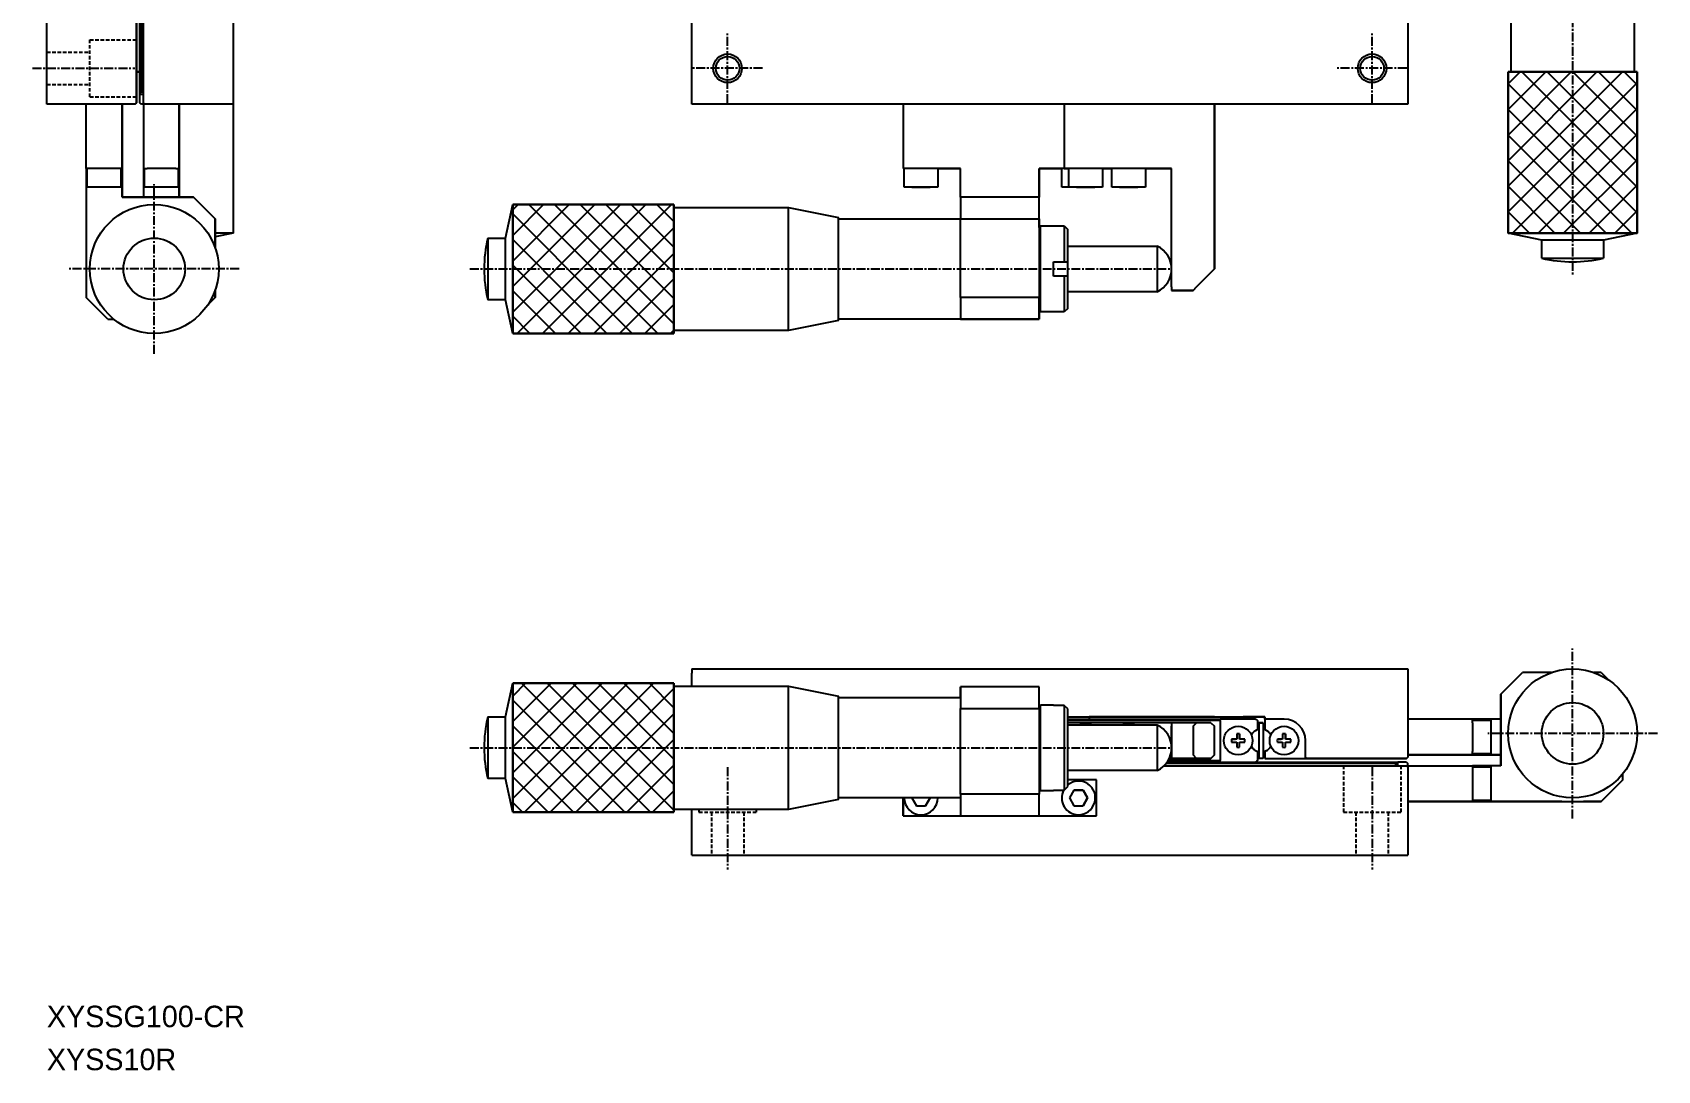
# Model space of a CAD drawing. Extents: x 995 to 1473, y 25 to 354.
# Drawn here: x 994.7 to 1221.7, y 25 to 169.9 of the extents above; entities that cross this region are included whole.
import ezdxf

# ---------------------------------------------------------------- set-up
doc = ezdxf.new("R2010")
doc.units = 0
doc.linetypes.add('CENTER', pattern=[2, 1.25, -0.25, 0.25, -0.25])
doc.linetypes.add('DASHED', pattern=[0.75, 0.5, -0.25])
doc.layers.get('0').update_dxf_attribs({"linetype": 'CONTINUOUS'})
doc.layers.add('CENTER', color=1, linetype='CENTER')

msp = doc.modelspace()

# ---------------------------------------------------------------- linework, layer by layer
at = {"color": 7, "linetype": 'CONTINUOUS'}
for p, q in [((1022.73, 259.87), (1022.73, 159.87)), ((1086.8, 159.87), (1086.8, 259.87)), ((1186.8, 259.87), (1186.8, 159.87)), ((1009.93, 190.87), (1009.93, 161.57)), ((1010.23, 160.17), (1010.23, 190.87)), ((1009.73, 161.37), (1009.73, 186.07)), ((996.73, 159.87), (996.73, 182.47)), ((1201.2, 164.37), (1201.2, 180.37)), ((1218.4, 180.37), (1218.4, 164.37)), ((1009.23, 174.17), (1009.23, 160.17)), ((1009.23, 160.17), (1009.23, 174.17)), ((1009.23, 168.87), (1009.23, 160.87)), ((1009.23, 168.87), (1009.23, 160.87)), ((1009.23, 168.87), (1009.23, 160.87)), ((1009.23, 168.87), (1009.23, 160.87)), ((1009.23, 164.37), (1009.73, 164.37)), ((1009.73, 164.37), (1009.23, 164.37)), ((1200.8, 164.37), (1200.8, 141.87)), ((1218.8, 164.37), (1200.8, 164.37)), ((1218.8, 141.87), (1218.8, 164.37)), ((1009.93, 161.57), (1009.73, 161.37)), ((1009.73, 161.27), (1009.73, 161.37)), ((1009.73, 161.27), (1010.23, 161.27)), ((1009.73, 160.07), (1009.73, 161.27)), ((1009.93, 161.57), (1010.23, 161.57)), ((1009.03, 159.87), (996.73, 159.87)), ((1002.23, 150.87), (1002.23, 159.87)), ((1007.23, 150.87), (1007.23, 159.87)), ((1007.23, 159.87), (1007.23, 150.87)), ((1009.23, 160.07), (1009.03, 159.87)), ((1009.03, 159.87), (1009.23, 160.07)), ((1009.23, 160.17), (1009.23, 160.07)), ((1009.23, 160.07), (1009.23, 160.17)), ((1009.93, 159.87), (1009.73, 160.07)), ((1010.43, 159.87), (1009.93, 159.87)), ((1010.23, 160.07), (1010.23, 160.17)), ((1010.43, 159.87), (1010.23, 160.07)), ((1010.23, 159.87), (1010.23, 150.87)), ((1022.73, 159.87), (1010.43, 159.87)), ((1015.23, 150.87), (1015.23, 159.87)), ((1015.23, 159.87), (1015.23, 150.87)), ((1022.73, 160.37), (1022.73, 141.87)), ((1186.8, 159.87), (1086.8, 159.87)), ((1116.3, 159.87), (1116.3, 150.87)), ((1138.8, 159.87), (1138.8, 150.87)), ((1159.8, 136.87), (1159.8, 159.87)), ((1159.8, 159.87), (1159.8, 136.87)), ((1007.23, 150.87), (1002.23, 150.87)), ((1002.23, 150.87), (1002.23, 132.87)), ((1002.38, 148.27), (1002.38, 150.87)), ((1007.08, 150.87), (1007.08, 148.27)), ((1007.23, 150.87), (1007.23, 146.87)), ((1007.23, 146.87), (1007.23, 150.87)), ((1010.23, 150.87), (1010.73, 150.87)), ((1010.23, 150.87), (1010.23, 146.87)), ((1010.38, 148.27), (1010.38, 150.87)), ((1014.73, 150.87), (1010.73, 150.87)), ((1014.73, 150.87), (1015.23, 150.87)), ((1015.08, 150.87), (1015.08, 148.27)), ((1015.23, 150.87), (1015.23, 146.87)), ((1015.23, 146.87), (1015.23, 150.87)), ((1124.3, 150.87), (1116.3, 150.87)), ((1116.3, 150.87), (1116.45, 150.87)), ((1116.45, 148.27), (1116.45, 150.87)), ((1121.15, 150.87), (1124.3, 150.87)), ((1121.15, 150.87), (1121.15, 148.27)), ((1124.3, 146.87), (1124.3, 150.87)), ((1135.3, 146.87), (1135.3, 150.87)), ((1135.3, 150.87), (1135.3, 146.87)), ((1138.8, 150.87), (1135.3, 150.87)), ((1135.3, 150.87), (1138.45, 150.87)), ((1138.45, 148.27), (1138.45, 150.87)), ((1139.3, 150.87), (1138.8, 150.87)), ((1138.8, 150.87), (1139.3, 150.87)), ((1153.8, 150.87), (1139.3, 150.87)), ((1139.3, 150.87), (1139.45, 150.87)), ((1139.45, 148.27), (1139.45, 150.87)), ((1144.15, 150.87), (1145.45, 150.87)), ((1144.15, 150.87), (1144.15, 148.27)), ((1145.45, 148.27), (1145.45, 150.87)), ((1150.15, 150.87), (1153.8, 150.87)), ((1150.15, 150.87), (1150.15, 148.27)), ((1153.8, 134.37), (1153.8, 150.87)), ((1007.08, 148.27), (1002.38, 148.27)), ((1015.08, 148.27), (1010.38, 148.27)), ((1118.8, 148.27), (1116.45, 148.27)), ((1121.15, 148.27), (1116.45, 148.27)), ((1118.16, 148.27), (1117.53, 148.27)), ((1117.53, 148.27), (1118.16, 148.27)), ((1119.43, 148.27), (1118.16, 148.27)), ((1118.16, 148.27), (1119.43, 148.27)), ((1121.15, 148.27), (1118.8, 148.27)), ((1120.07, 148.27), (1119.43, 148.27)), ((1119.43, 148.27), (1120.07, 148.27)), ((1139.45, 148.27), (1138.45, 148.27)), ((1139.45, 148.27), (1138.45, 148.27)), ((1141.8, 148.27), (1139.45, 148.27)), ((1144.15, 148.27), (1139.45, 148.27)), ((1141.16, 148.27), (1140.53, 148.27)), ((1140.53, 148.27), (1141.16, 148.27)), ((1142.43, 148.27), (1141.16, 148.27)), ((1141.16, 148.27), (1142.43, 148.27)), ((1144.15, 148.27), (1141.8, 148.27)), ((1143.07, 148.27), (1142.43, 148.27)), ((1142.43, 148.27), (1143.07, 148.27)), ((1147.8, 148.27), (1145.45, 148.27)), ((1150.15, 148.27), (1145.45, 148.27)), ((1147.16, 148.27), (1146.53, 148.27)), ((1146.53, 148.27), (1147.16, 148.27)), ((1148.43, 148.27), (1147.16, 148.27)), ((1147.16, 148.27), (1148.43, 148.27)), ((1150.15, 148.27), (1147.8, 148.27)), ((1149.07, 148.27), (1148.43, 148.27)), ((1148.43, 148.27), (1149.07, 148.27)), ((1017.23, 146.87), (1007.23, 146.87)), ((1007.23, 146.87), (1017.23, 146.87)), ((1017.23, 146.87), (1020.23, 143.87)), ((1020.23, 143.87), (1017.23, 146.87)), ((1060.8, 141.17), (1061.8, 145.87)), ((1061.8, 145.87), (1061.8, 127.87)), ((1084.3, 145.87), (1061.8, 145.87)), ((1061.8, 136.87), (1061.8, 145.87)), ((1084.3, 127.87), (1084.3, 145.87)), ((1084.3, 145.87), (1084.3, 145.47)), ((1084.3, 128.27), (1084.3, 145.47)), ((1084.3, 145.47), (1100.3, 145.47)), ((1100.3, 128.27), (1100.3, 145.47)), ((1100.3, 145.47), (1107.3, 144.07)), ((1135.3, 146.87), (1124.3, 146.87)), ((1124.3, 146.87), (1124.3, 143.87)), ((1135.3, 142.67), (1135.3, 146.87)), ((1135.3, 143.87), (1135.3, 146.87)), ((1020.23, 139.83), (1020.23, 143.87)), ((1020.23, 143.87), (1020.23, 139.83)), ((1107.3, 143.87), (1107.3, 144.07)), ((1107.3, 129.67), (1107.3, 144.07)), ((1107.3, 129.87), (1107.3, 143.87)), ((1107.3, 143.87), (1124.3, 143.87)), ((1124.3, 143.87), (1135.3, 143.87)), ((1124.3, 132.87), (1124.3, 143.87)), ((1135.3, 143.87), (1135.3, 132.87)), ((1022.73, 141.87), (1020.23, 141.87)), ((1022.73, 141.87), (1020.23, 141.34)), ((1058.3, 141.17), (1058.3, 132.57)), ((1058.3, 141.17), (1060.8, 141.17)), ((1060.8, 136.87), (1060.8, 141.17)), ((1135.3, 142.67), (1135.5, 142.87)), ((1135.5, 130.87), (1135.5, 142.87)), ((1135.5, 142.87), (1138.8, 142.87)), ((1138.8, 142.87), (1138.8, 137.87)), ((1138.8, 142.87), (1139.3, 142.37)), ((1139.3, 141.62), (1139.3, 142.37)), ((1139.3, 137.87), (1139.3, 142.37)), ((1200.8, 141.87), (1218.8, 141.87)), ((1209.8, 141.87), (1200.8, 141.87)), ((1205.5, 140.87), (1200.8, 141.87)), ((1209.8, 140.87), (1205.5, 140.87)), ((1205.5, 138.37), (1205.5, 140.87)), ((1214.1, 140.87), (1209.8, 140.87)), ((1218.8, 141.87), (1214.1, 140.87)), ((1214.1, 140.87), (1214.1, 138.37)), ((1139.3, 140.04), (1151.8, 140.04)), ((1151.8, 140.04), (1151.8, 136.87)), ((1060.8, 132.57), (1060.8, 136.87)), ((1137.3, 135.87), (1137.3, 137.87)), ((1137.3, 137.87), (1138.8, 137.87)), ((1138.8, 137.87), (1139.3, 137.87)), ((1139.3, 137.79), (1139.3, 137.87)), ((1139.3, 135.95), (1139.3, 137.79)), ((1151.8, 136.87), (1151.8, 133.69)), ((1157.3, 134.37), (1159.3, 136.37)), ((1159.3, 136.37), (1157.3, 134.37)), ((1159.8, 136.87), (1159.3, 136.37)), ((1159.3, 136.37), (1159.8, 136.87)), ((1205.5, 138.37), (1214.1, 138.37)), ((1020.23, 132.87), (1020.23, 133.91)), ((1020.23, 133.91), (1020.23, 132.87)), ((1138.8, 135.87), (1137.3, 135.87)), ((1138.8, 135.87), (1138.8, 130.87)), ((1139.3, 135.87), (1138.8, 135.87)), ((1139.3, 135.87), (1139.3, 135.95)), ((1139.3, 131.37), (1139.3, 135.87)), ((1153.8, 134.37), (1153.8, 133.87)), ((1157.3, 134.37), (1156.8, 133.87)), ((1156.8, 133.87), (1157.3, 134.37)), ((1005.23, 129.87), (1002.23, 132.87)), ((1020.23, 132.87), (1019.18, 131.82)), ((1019.18, 131.82), (1020.23, 132.87)), ((1060.8, 132.57), (1058.3, 132.57)), ((1061.8, 127.87), (1060.8, 132.57)), ((1135.3, 132.87), (1124.3, 132.87)), ((1124.3, 132.87), (1124.3, 129.87)), ((1135.3, 129.87), (1135.3, 132.87)), ((1151.8, 133.69), (1139.3, 133.69)), ((1139.3, 131.37), (1139.3, 132.14)), ((1153.8, 133.87), (1156.8, 133.87)), ((1156.8, 133.87), (1153.8, 133.87)), ((1005.23, 129.87), (1006.07, 129.87)), ((1107.3, 129.67), (1100.3, 128.27)), ((1107.3, 129.67), (1107.3, 129.87)), ((1124.3, 129.87), (1107.3, 129.87)), ((1124.3, 129.87), (1135.3, 129.87)), ((1135.3, 129.87), (1124.3, 129.87)), ((1135.3, 131.07), (1135.3, 129.87)), ((1135.5, 130.87), (1135.3, 131.07)), ((1138.8, 130.87), (1135.5, 130.87)), ((1139.3, 131.37), (1138.8, 130.87)), ((1061.8, 127.87), (1084.3, 127.87)), ((1084.3, 128.27), (1084.3, 127.87)), ((1100.3, 128.27), (1084.3, 128.27)), ((1086.8, 81.05), (1186.8, 81.05)), ((1086.8, 81.05), (1086.8, 80.45)), ((1086.8, 78.65), (1086.8, 80.45)), ((1186.8, 81.05), (1186.8, 68.75)), ((1199.8, 77.55), (1202.8, 80.55)), ((1206.84, 80.55), (1202.8, 80.55)), ((1213.8, 80.55), (1212.76, 80.55)), ((1213.8, 80.55), (1214.85, 79.5)), ((1060.8, 74.35), (1061.8, 79.05)), ((1061.8, 79.05), (1061.8, 61.05)), ((1084.3, 79.05), (1061.8, 79.05)), ((1084.3, 61.05), (1084.3, 79.05)), ((1084.3, 78.65), (1100.3, 78.65)), ((1100.3, 61.45), (1100.3, 78.65)), ((1100.3, 78.65), (1107.3, 77.25)), ((1107.3, 62.85), (1107.3, 77.25)), ((1124.3, 78.55), (1124.3, 75.55)), ((1124.3, 77.05), (1124.3, 78.55)), ((1135.3, 78.55), (1124.3, 78.55)), ((1135.3, 75.55), (1135.3, 78.55)), ((1199.8, 77.55), (1199.8, 67.55)), ((1199.8, 67.55), (1199.8, 77.55)), ((1107.3, 77.05), (1124.3, 77.05)), ((1124.3, 70.05), (1124.3, 75.55)), ((1124.3, 75.55), (1135.3, 75.55)), ((1135.3, 75.85), (1135.5, 76.05)), ((1135.3, 75.55), (1135.3, 63.55)), ((1135.5, 64.05), (1135.5, 76.05)), ((1135.5, 76.05), (1137.3, 76.05)), ((1137.3, 75.97), (1137.3, 76.05)), ((1138.8, 75.97), (1137.3, 75.97)), ((1138.8, 75.97), (1138.8, 64.14)), ((1139.3, 75.46), (1138.8, 75.97)), ((1139.3, 64.65), (1139.3, 75.46)), ((1058.3, 74.35), (1058.3, 65.75)), ((1058.3, 74.35), (1060.8, 74.35)), ((1060.8, 65.75), (1060.8, 74.35)), ((1139.3, 74.35), (1166.8, 74.35)), ((1139.3, 74.05), (1160.6, 74.05)), ((1160.6, 73.85), (1139.3, 73.85)), ((1153.8, 73.55), (1139.3, 73.55)), ((1139.3, 73.23), (1151.8, 73.23)), ((1159.8, 74.35), (1142.3, 74.35)), ((1142.3, 74.35), (1142.3, 74.05)), ((1151.8, 73.23), (1151.8, 66.88)), ((1153.8, 73.55), (1153.8, 70.05)), ((1153.8, 73.55), (1153.8, 73.05)), ((1157.3, 73.55), (1153.8, 73.55)), ((1153.8, 69.05), (1153.8, 73.05)), ((1156.8, 73.05), (1157.3, 73.55)), ((1156.8, 73.05), (1156.8, 69.05)), ((1159.3, 73.55), (1157.3, 73.55)), ((1159.3, 73.55), (1159.8, 73.05)), ((1159.8, 69.05), (1159.8, 73.05)), ((1160.6, 73.85), (1160.6, 74.05)), ((1165.5, 74.05), (1160.6, 74.05)), ((1160.6, 73.85), (1160.6, 68.25)), ((1166.8, 74.35), (1163.8, 74.35)), ((1165.5, 74.05), (1165.6, 74.05)), ((1165.6, 74.05), (1165.8, 73.85)), ((1165.8, 73.85), (1165.8, 72.6)), ((1166, 73.55), (1166, 72.61)), ((1166.6, 73.55), (1166, 73.55)), ((1166, 73.55), (1166.6, 73.55)), ((1166, 73.55), (1166, 68.55)), ((1166, 72.7), (1166, 71.05)), ((1166, 72.7), (1166, 72.61)), ((1166, 72.7), (1166, 72.61)), ((1166, 72.7), (1166, 72.61)), ((1166, 72.7), (1166, 72.61)), ((1166, 72.7), (1166, 72.61)), ((1166, 72.7), (1166, 72.61)), ((1166, 72.7), (1166, 72.61)), ((1166, 72.7), (1166, 72.61)), ((1166, 72.7), (1166, 72.61)), ((1166, 72.7), (1166, 72.61)), ((1166, 72.7), (1166, 72.61)), ((1166, 72.7), (1166, 72.61)), ((1166, 72.7), (1166, 72.61)), ((1166, 72.7), (1166, 72.61)), ((1166, 72.7), (1166, 72.61)), ((1166, 72.7), (1166, 72.61)), ((1166, 72.7), (1166, 72.61)), ((1166, 72.7), (1166, 72.61)), ((1166, 72.7), (1166, 72.61)), ((1166, 72.7), (1166, 72.61)), ((1166, 72.7), (1166, 72.61)), ((1166, 72.7), (1166, 72.61)), ((1166, 72.7), (1166, 72.61)), ((1166, 72.7), (1166, 72.61)), ((1166, 72.7), (1166, 72.61)), ((1166, 72.7), (1166, 72.61)), ((1166, 72.7), (1166, 72.61)), ((1166, 72.7), (1166, 72.61)), ((1166, 72.7), (1166, 72.61)), ((1166, 72.7), (1166, 72.61)), ((1166, 72.7), (1166, 72.61)), ((1166, 72.7), (1166, 72.61)), ((1166, 72.7), (1166, 72.61)), ((1166, 72.7), (1166, 72.61)), ((1166, 72.7), (1166, 72.61)), ((1166, 72.7), (1166, 72.61)), ((1166, 72.7), (1166, 72.61)), ((1166, 72.7), (1166, 72.61)), ((1166, 72.7), (1166, 72.61)), ((1166, 72.7), (1166, 72.61)), ((1166, 72.7), (1166, 72.61)), ((1166.6, 73.55), (1166.6, 68.55)), ((1166.8, 74.35), (1166.8, 74.05)), ((1166.8, 74.05), (1166.8, 74.35)), ((1169.5, 74.05), (1166.8, 74.05)), ((1166.8, 74.05), (1166.8, 72.6)), ((1166.8, 74.05), (1166.8, 72.6)), ((1169.5, 74.05), (1166.8, 74.05)), ((1195.8, 74.05), (1186.8, 74.05)), ((1195.8, 73.55), (1195.8, 74.05)), ((1199.8, 74.05), (1195.8, 74.05)), ((1195.8, 73.9), (1198.4, 73.9)), ((1195.8, 73.55), (1195.8, 69.55)), ((1198.4, 73.9), (1198.4, 71.55)), ((1162.9, 71.25), (1162.17, 71.25)), ((1162.17, 71.25), (1162.71, 71.25)), ((1162.17, 70.85), (1162.9, 70.85)), ((1162.9, 71.98), (1162.9, 71.25)), ((1162.9, 70.85), (1162.9, 70.12)), ((1163.3, 71.25), (1163.3, 71.98)), ((1163.3, 71.98), (1163.3, 71.44)), ((1164.03, 71.25), (1163.3, 71.25)), ((1163.3, 70.85), (1164.03, 70.85)), ((1163.3, 70.12), (1163.3, 70.85)), ((1163.3, 70.12), (1163.3, 70.67)), ((1164.03, 71.25), (1163.49, 71.25)), ((1165.8, 72.6), (1165.5, 72.43)), ((1165.5, 72.43), (1165.8, 72.6)), ((1166, 71.05), (1166, 69.4)), ((1166.8, 72.6), (1167.09, 72.43)), ((1166.8, 72.6), (1167.09, 72.43)), ((1169.3, 71.25), (1168.57, 71.25)), ((1168.57, 71.25), (1169.11, 71.25)), ((1168.57, 70.85), (1169.3, 70.85)), ((1169.3, 71.98), (1169.3, 71.25)), ((1169.3, 70.85), (1169.3, 70.12)), ((1169.7, 71.25), (1169.7, 71.98)), ((1169.7, 71.98), (1169.7, 71.44)), ((1170.43, 71.25), (1169.7, 71.25)), ((1169.7, 70.85), (1170.43, 70.85)), ((1169.7, 70.12), (1169.7, 70.85)), ((1169.7, 70.12), (1169.7, 70.67)), ((1170.43, 71.25), (1169.89, 71.25)), ((1172.5, 68.75), (1172.5, 71.05)), ((1172.5, 68.55), (1172.5, 71.05)), ((1198.4, 71.55), (1198.4, 69.2)), ((1084.3, 70.05), (1084.3, 61.05)), ((1124.3, 63.55), (1124.3, 70.05)), ((1153.3, 68.25), (1160.6, 68.25)), ((1153.46, 68.55), (1153.8, 68.55)), ((1159.3, 68.55), (1153.46, 68.55)), ((1153.8, 70.05), (1153.8, 68.55)), ((1153.8, 69.05), (1153.8, 68.55)), ((1153.8, 68.55), (1157.3, 68.55)), ((1157.3, 68.55), (1156.8, 69.05)), ((1157.3, 68.55), (1159.3, 68.55)), ((1159.8, 69.05), (1159.3, 68.55)), ((1159.3, 68.55), (1159.8, 69.05)), ((1160.6, 68.05), (1160.6, 68.25)), ((1165.5, 69.68), (1165.8, 69.51)), ((1165.8, 68.25), (1165.6, 68.05)), ((1165.8, 68.25), (1165.6, 68.05)), ((1165.8, 69.51), (1165.8, 68.25)), ((1166, 69.49), (1166, 69.4)), ((1166, 69.49), (1166, 69.4)), ((1166, 69.49), (1166, 69.4)), ((1166, 69.49), (1166, 69.4)), ((1166, 69.49), (1166, 69.4)), ((1166, 69.49), (1166, 69.4)), ((1166, 69.49), (1166, 69.4)), ((1166, 69.49), (1166, 69.4)), ((1166, 69.49), (1166, 69.4)), ((1166, 69.49), (1166, 69.4)), ((1166, 69.49), (1166, 69.4)), ((1166, 69.49), (1166, 69.4)), ((1166, 69.49), (1166, 69.4)), ((1166, 69.49), (1166, 69.4)), ((1166, 69.49), (1166, 69.4)), ((1166, 69.49), (1166, 69.4)), ((1166, 69.49), (1166, 69.4)), ((1166, 69.49), (1166, 69.4)), ((1166, 69.49), (1166, 69.4)), ((1166, 69.49), (1166, 68.55)), ((1166, 69.49), (1166, 69.4)), ((1166, 69.49), (1166, 69.4)), ((1166, 69.49), (1166, 69.4)), ((1166, 69.49), (1166, 69.4)), ((1166, 69.49), (1166, 69.4)), ((1166, 69.49), (1166, 69.4)), ((1166, 69.49), (1166, 69.4)), ((1166, 69.49), (1166, 69.4)), ((1166, 69.49), (1166, 69.4)), ((1166, 69.49), (1166, 69.4)), ((1166, 69.49), (1166, 69.4)), ((1166, 69.49), (1166, 69.4)), ((1166, 69.49), (1166, 69.4)), ((1166, 69.49), (1166, 69.4)), ((1166, 69.49), (1166, 69.4)), ((1166, 69.49), (1166, 69.4)), ((1166, 69.49), (1166, 69.4)), ((1166, 69.49), (1166, 69.4)), ((1166, 69.49), (1166, 69.4)), ((1166, 69.49), (1166, 69.4)), ((1166.6, 68.55), (1166, 68.55)), ((1167.09, 69.68), (1166.8, 69.51)), ((1166.8, 69.51), (1166.8, 68.55)), ((1166.8, 69.51), (1166.8, 68.55)), ((1166.8, 68.55), (1172.5, 68.55)), ((1166.8, 68.55), (1172.5, 68.55)), ((1172.5, 68.75), (1172.5, 68.55)), ((1186.5, 68.55), (1172.5, 68.55)), ((1172.5, 68.55), (1186.5, 68.55)), ((1186.6, 68.55), (1186.5, 68.55)), ((1186.5, 68.55), (1186.6, 68.55)), ((1186.8, 68.75), (1186.6, 68.55)), ((1186.6, 68.55), (1186.8, 68.75)), ((1186.8, 69.05), (1195.8, 69.05)), ((1195.8, 69.05), (1186.8, 69.05)), ((1195.8, 69.05), (1195.8, 69.55)), ((1198.4, 69.2), (1195.8, 69.2)), ((1199.8, 69.05), (1195.8, 69.05)), ((1195.8, 69.05), (1199.8, 69.05)), ((1151.8, 66.88), (1139.3, 66.88)), ((1152.76, 67.55), (1186.5, 67.55)), ((1185.1, 67.85), (1153.03, 67.85)), ((1160.6, 68.05), (1153.18, 68.05)), ((1160.6, 68.05), (1165.5, 68.05)), ((1160.6, 68.05), (1185.3, 68.05)), ((1165.6, 68.05), (1165.5, 68.05)), ((1185.1, 67.85), (1185.3, 68.05)), ((1185.1, 67.55), (1185.1, 67.85)), ((1185.3, 68.05), (1185.4, 68.05)), ((1185.4, 67.55), (1185.4, 68.05)), ((1186.6, 68.05), (1185.4, 68.05)), ((1186.5, 67.55), (1186.6, 67.55)), ((1186.6, 68.05), (1186.8, 67.85)), ((1186.6, 67.55), (1186.8, 67.35)), ((1186.8, 67.35), (1186.8, 67.85)), ((1186.8, 67.55), (1195.8, 67.55)), ((1186.8, 67.35), (1186.8, 55.05)), ((1195.8, 67.55), (1195.8, 62.55)), ((1199.8, 67.55), (1195.8, 67.55)), ((1195.8, 67.4), (1198.4, 67.4)), ((1198.4, 67.4), (1198.4, 65.05)), ((1216.8, 65.55), (1216.8, 66.4)), ((1060.8, 65.75), (1058.3, 65.75)), ((1061.8, 61.05), (1060.8, 65.75)), ((1124.3, 63.55), (1124.3, 60.55)), ((1135.3, 63.55), (1124.3, 63.55)), ((1135.5, 64.05), (1135.3, 64.25)), ((1135.3, 60.55), (1135.3, 63.55)), ((1137.3, 64.05), (1135.5, 64.05)), ((1137.3, 64.05), (1137.3, 64.14)), ((1137.3, 64.14), (1138.8, 64.14)), ((1138.8, 64.14), (1139.3, 64.65)), ((1143.3, 65.55), (1139.3, 65.55)), ((1140.16, 64.15), (1139.53, 63.05)), ((1141.43, 64.15), (1140.16, 64.15)), ((1140.16, 64.15), (1141.43, 64.15)), ((1142.07, 63.05), (1141.43, 64.15)), ((1141.43, 64.15), (1142.07, 63.05)), ((1143.3, 60.55), (1143.3, 65.55)), ((1198.4, 65.05), (1198.4, 62.7)), ((1216.8, 65.55), (1213.8, 62.55)), ((1213.8, 62.55), (1216.8, 65.55)), ((1100.3, 61.45), (1084.3, 61.45)), ((1086.8, 55.05), (1086.8, 61.45)), ((1107.3, 62.85), (1100.3, 61.45)), ((1124.3, 63.05), (1107.3, 63.05)), ((1116.3, 63.05), (1116.3, 60.55)), ((1116.3, 60.55), (1116.3, 63.05)), ((1117.53, 63.05), (1118.16, 61.95)), ((1118.16, 61.95), (1119.43, 61.95)), ((1119.43, 61.95), (1120.07, 63.05)), ((1120.07, 63.05), (1119.43, 61.95)), ((1124.3, 63.05), (1124.3, 60.55)), ((1139.53, 63.05), (1140.16, 61.95)), ((1140.16, 61.95), (1141.43, 61.95)), ((1141.43, 61.95), (1142.07, 63.05)), ((1142.07, 63.05), (1141.43, 61.95)), ((1195.8, 62.55), (1186.8, 62.55)), ((1186.8, 62.55), (1195.8, 62.55)), ((1198.4, 62.7), (1195.8, 62.7)), ((1208.3, 62.55), (1195.8, 62.55)), ((1195.8, 62.55), (1213.8, 62.55)), ((1213.8, 62.55), (1211.3, 62.55)), ((1061.8, 61.05), (1084.3, 61.05)), ((1116.3, 60.55), (1124.3, 60.55)), ((1116.3, 60.55), (1128.3, 60.55)), ((1124.3, 60.55), (1135.3, 60.55)), ((1131.3, 60.55), (1135.3, 60.55)), ((1135.3, 60.55), (1137, 60.55)), ((1135.3, 60.55), (1143.3, 60.55)), ((1139.6, 60.55), (1143, 60.55)), ((1086.8, 55.05), (1186.8, 55.05))]:
    msp.add_line(p, q, dxfattribs=at)
at = {"color": 3, "linetype": 'DASHED'}
for p, q in [((1002.73, 160.87), (1002.73, 168.87)), ((1002.73, 168.87), (1009.23, 168.87)), ((996.73, 167.12), (1002.73, 167.12)), ((996.73, 162.62), (1002.73, 162.62)), ((1002.73, 160.87), (1009.23, 160.87)), ((1177.8, 67.55), (1177.8, 61.05)), ((1185.8, 67.55), (1185.8, 61.05)), ((1087.8, 61.45), (1087.8, 61.05)), ((1095.8, 61.45), (1095.8, 61.05)), ((1087.8, 61.05), (1095.8, 61.05)), ((1089.55, 61.05), (1089.55, 55.05)), ((1094.05, 61.05), (1094.05, 55.05)), ((1177.8, 61.05), (1185.8, 61.05)), ((1179.55, 61.05), (1179.55, 55.05)), ((1184.05, 61.05), (1184.05, 55.05))]:
    msp.add_line(p, q, dxfattribs=at)
at = {"color": 3, "linetype": 'CONTINUOUS'}
for p, q in [((1202.47, 164.37), (1200.8, 162.7)), ((1206.04, 164.37), (1200.8, 159.12)), ((1209.61, 164.37), (1200.8, 155.55)), ((1213.18, 164.37), (1200.8, 151.98)), ((1216.76, 164.37), (1200.8, 148.41)), ((1200.8, 164.37), (1218.8, 164.37)), ((1200.8, 141.87), (1200.8, 164.37)), ((1218.8, 148.27), (1202.7, 164.37)), ((1218.8, 151.84), (1206.27, 164.37)), ((1218.8, 155.41), (1209.84, 164.37)), ((1218.8, 158.98), (1213.41, 164.37)), ((1218.8, 162.55), (1216.98, 164.37)), ((1218.8, 164.37), (1218.8, 141.87)), ((1218.8, 162.84), (1200.8, 144.84)), ((1218.8, 144.7), (1200.8, 162.7)), ((1218.06, 141.87), (1200.8, 159.12)), ((1218.8, 159.27), (1201.4, 141.87)), ((1214.48, 141.87), (1200.8, 155.55)), ((1218.8, 155.7), (1204.97, 141.87)), ((1218.8, 152.12), (1208.54, 141.87)), ((1210.91, 141.87), (1200.8, 151.98)), ((1207.34, 141.87), (1200.8, 148.41)), ((1218.8, 148.55), (1212.11, 141.87)), ((1062.54, 145.87), (1061.8, 145.12)), ((1066.11, 145.87), (1061.8, 141.55)), ((1069.68, 145.87), (1061.8, 137.98)), ((1073.26, 145.87), (1061.8, 134.41)), ((1061.8, 145.87), (1084.3, 145.87)), ((1076.83, 145.87), (1063.3, 132.34)), ((1077.58, 132.34), (1064.06, 145.87)), ((1080.4, 145.87), (1066.87, 132.34)), ((1081.16, 132.34), (1067.63, 145.87)), ((1083.97, 145.87), (1070.44, 132.34)), ((1084.3, 132.77), (1071.2, 145.87)), ((1084.3, 136.34), (1074.77, 145.87)), ((1084.3, 139.91), (1078.34, 145.87)), ((1084.3, 143.48), (1081.91, 145.87)), ((1084.3, 145.87), (1084.3, 127.87)), ((1074.01, 132.34), (1061.8, 144.55)), ((1203.77, 141.87), (1200.8, 144.84)), ((1218.8, 144.98), (1215.68, 141.87)), ((1070.44, 132.34), (1061.8, 140.98)), ((1084.3, 142.62), (1074.01, 132.34)), ((1218.8, 141.87), (1209.8, 141.87)), ((1084.3, 139.05), (1077.58, 132.34)), ((1066.87, 132.34), (1061.8, 137.41)), ((1061.8, 127.87), (1061.8, 136.87)), ((1084.3, 135.48), (1081.16, 132.34)), ((1063.3, 132.34), (1061.8, 133.84)), ((1063.3, 132.34), (1061.8, 130.84)), ((1066.87, 132.34), (1062.4, 127.87)), ((1067.77, 127.87), (1063.3, 132.34)), ((1070.44, 132.34), (1065.97, 127.87)), ((1071.34, 127.87), (1066.87, 132.34)), ((1074.01, 132.34), (1069.54, 127.87)), ((1074.91, 127.87), (1070.44, 132.34)), ((1077.58, 132.34), (1073.11, 127.87)), ((1078.48, 127.87), (1074.01, 132.34)), ((1081.16, 132.34), (1076.68, 127.87)), ((1082.06, 127.87), (1077.58, 132.34)), ((1084.3, 131.91), (1080.26, 127.87)), ((1084.3, 129.2), (1081.16, 132.34)), ((1064.2, 127.87), (1061.8, 130.27)), ((1084.3, 127.87), (1061.8, 127.87)), ((1084.3, 128.34), (1083.83, 127.87)), ((1063.58, 79.05), (1061.8, 77.27)), ((1067.16, 79.05), (1061.8, 73.7)), ((1070.73, 79.05), (1061.8, 70.12)), ((1074.3, 79.05), (1061.8, 66.55)), ((1077.87, 79.05), (1061.8, 62.98)), ((1061.8, 61.05), (1061.8, 79.05)), ((1061.8, 79.05), (1084.3, 79.05)), ((1081.01, 61.05), (1063.01, 79.05)), ((1081.44, 79.05), (1063.44, 61.05)), ((1084.3, 61.34), (1066.58, 79.05)), ((1084.3, 78.34), (1067.01, 61.05)), ((1084.3, 64.91), (1070.16, 79.05)), ((1084.3, 68.48), (1073.73, 79.05)), ((1084.3, 72.05), (1077.3, 79.05)), ((1084.3, 75.62), (1080.87, 79.05)), ((1084.3, 79.05), (1084.3, 70.05)), ((1077.44, 61.05), (1061.8, 76.7)), ((1073.87, 61.05), (1061.8, 73.12)), ((1084.3, 74.77), (1070.58, 61.05)), ((1084.3, 71.2), (1074.16, 61.05)), ((1070.3, 61.05), (1061.8, 69.55)), ((1066.73, 61.05), (1061.8, 65.98)), ((1084.3, 67.62), (1077.73, 61.05)), ((1084.3, 64.05), (1081.3, 61.05)), ((1063.16, 61.05), (1061.8, 62.41)), ((1084.3, 61.05), (1061.8, 61.05))]:
    msp.add_line(p, q, dxfattribs=at)
for centre in [(1091.8, 164.87), (1181.8, 164.87)]:
    msp.add_circle(centre, 2, dxfattribs=at)
at = {"color": 7, "linetype": 'CONTINUOUS'}
for centre, radius in [((1091.8, 164.87), 1.65), ((1181.8, 164.87), 1.65), ((1011.73, 136.87), 9), ((1011.73, 136.87), 4.3), ((1209.8, 72.05), 9), ((1209.8, 72.05), 4.3), ((1163.1, 71.05), 2), ((1169.5, 71.05), 2)]:
    msp.add_circle(centre, radius, dxfattribs=at)
for centre, radius, start, end in [((1076.54, 136.87), 18.74, 166.735, 180), ((1150.28, 136.87), 3.52, 0, 64.4154), ((1076.54, 136.87), 18.74, 180, 193.265), ((1150.28, 136.87), 3.52, 295.5846, 0), ((1209.8, 156.61), 18.74, 256.735, 270), ((1209.8, 156.61), 18.74, 270, 283.265), ((1076.54, 70.05), 18.74, 166.735, 180), ((1141.8, 71.05), 2.35, 67.7487, 112.2513), ((1147.8, 71.05), 2.35, 67.7487, 112.2513), ((1150.28, 70.05), 3.52, 0, 64.4154), ((1169.5, 71.05), 3, 0, 90), ((1163.1, 71.05), 0.95, 167.8468, 192.1532), ((1163.1, 71.05), 0.95, 77.8468, 102.1532), ((1163.1, 71.05), 0.95, 347.8468, 12.1532), ((1166.41, 70.94), 1.75, 135, 148.1185), ((1166.3, 71.05), 1.59, 135.0002, 149.5667), ((1166.3, 71.05), 1.59, 120.2608, 135), ((1166.3, 71.05), 1.59, 100.8932, 120), ((1166.3, 71.05), 1.59, 120, 120.2608), ((1166.3, 71.05), 1.59, 60, 79.107), ((1166.3, 71.05), 1.59, 45, 60), ((1166.18, 70.94), 1.75, 31.8815, 45), ((1166.3, 71.05), 1.59, 30.4332, 45), ((1169.5, 71.05), 0.95, 167.8468, 192.1532), ((1169.5, 71.05), 0.95, 77.8468, 102.1532), ((1169.5, 71.05), 0.95, 347.8468, 12.1532), ((1076.54, 70.05), 18.74, 180, 193.265), ((1150.28, 70.05), 3.52, 295.5846, 0), ((1163.1, 71.05), 0.95, 257.8468, 282.1532), ((1166.3, 71.05), 1.59, 210.4333, 224.9998), ((1166.41, 71.17), 1.75, 211.8815, 225), ((1166.3, 71.05), 1.59, 225, 239.7392), ((1166.3, 71.05), 1.59, 239.7392, 240), ((1166.3, 71.05), 1.59, 240, 259.1068), ((1166.3, 71.05), 1.59, 280.893, 300), ((1166.3, 71.05), 1.59, 300, 315), ((1166.3, 71.05), 1.59, 314.9998, 329.5668), ((1166.18, 71.17), 1.75, 315, 328.1185), ((1169.5, 71.05), 0.95, 257.8468, 282.1532), ((1140.8, 63.05), 2.35, 152.5327, 270), ((1140.8, 63.05), 2.35, 270, 129.665), ((1118.8, 63.05), 2.35, 180, 270), ((1118.8, 63.05), 2.35, 270, 0)]:
    msp.add_arc(centre, radius, start, end, dxfattribs=at)
at = {"layer": 'CENTER', "color": 1, "linetype": 'CENTER'}
for p, q in [((1209.8, 233.87), (1209.8, 135.87)), ((1091.8, 160.01), (1091.8, 169.72)), ((1181.8, 160.01), (1181.8, 169.72)), ((994.73, 164.87), (1009.03, 164.87)), ((1096.66, 164.87), (1086.94, 164.87)), ((1186.66, 164.87), (1176.94, 164.87)), ((1011.73, 125.01), (1011.73, 148.72)), ((1023.58, 136.87), (999.87, 136.87)), ((1055.8, 136.87), (1153.8, 136.87)), ((1209.8, 60.2), (1209.8, 83.91)), ((1221.66, 72.05), (1197.94, 72.05)), ((1055.8, 70.05), (1153.8, 70.05)), ((1091.8, 67.35), (1091.8, 53.05)), ((1181.8, 67.35), (1181.8, 53.05))]:
    msp.add_line(p, q, dxfattribs=at)

# ---------------------------------------------------------------- texts
at = {"color": 7, "linetype": 'CONTINUOUS'}
for s, p in [('XYSSG100-CR', (996.73, 31.05)), ('XYSS10R', (996.73, 25.05))]:
    msp.add_text(s, height=3, dxfattribs=at).set_placement(p)

doc.saveas('drawing.dxf')
